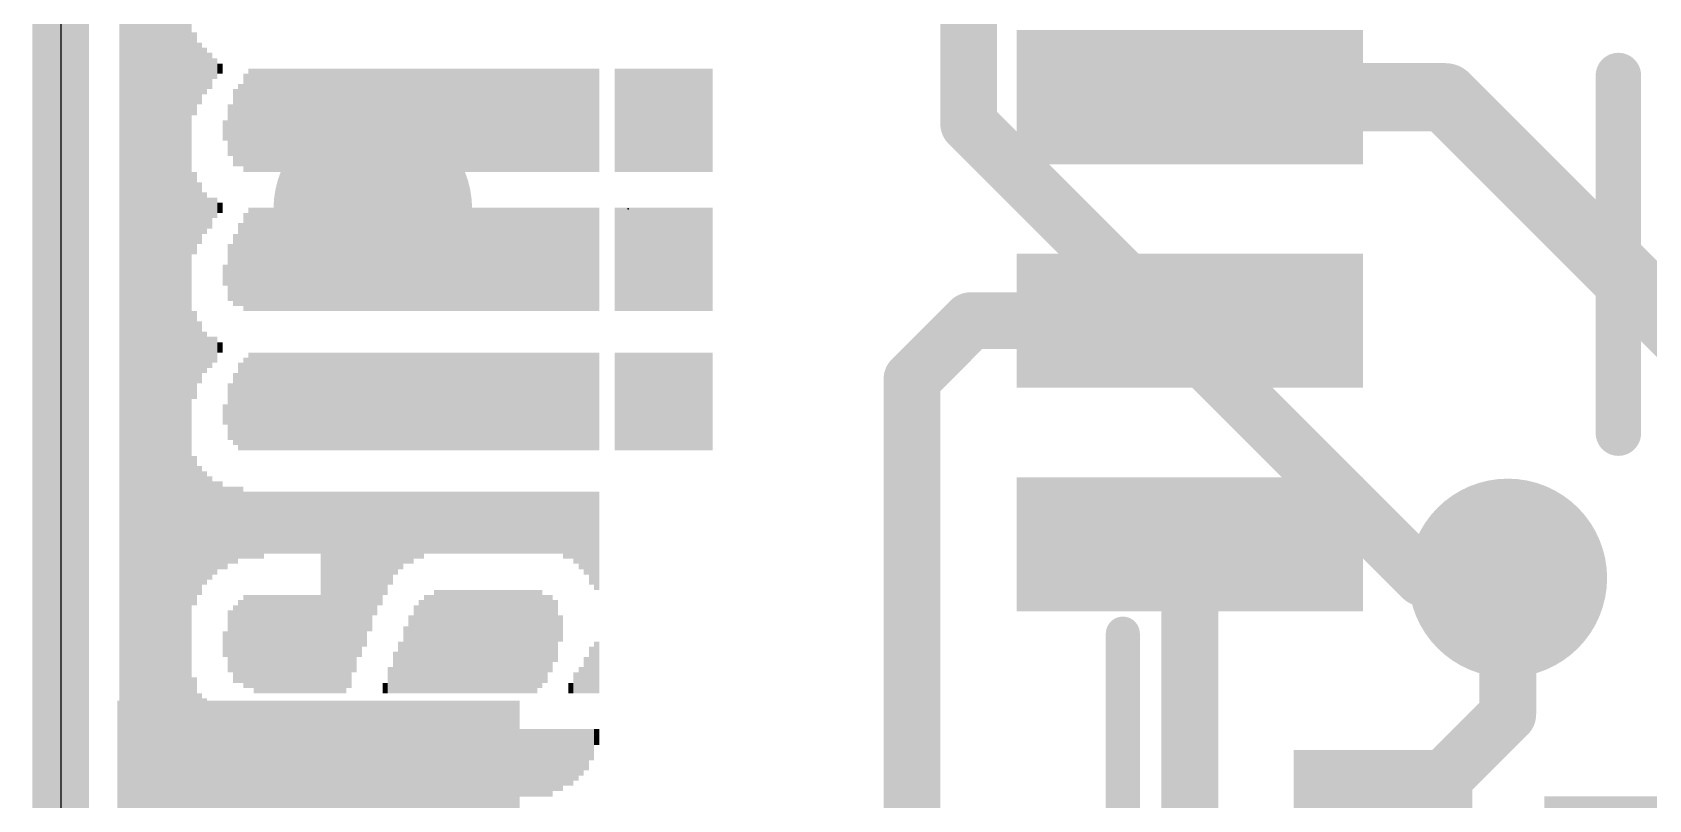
# Model space of a CAD drawing. Extents: x -0.1 to 35.7, y -1.6 to 50.9.
# Drawn here: x -0.13 to 7.11, y 6.25 to 9.68 of the extents above; entities that cross this region are included whole.
import ezdxf

# ---------------------------------------------------------------- set-up
doc = ezdxf.new("R2010")
doc.units = 0
for name, color, linetype in [('1', 12, 'CONTINUOUS'), ('16', 5, 'CONTINUOUS'), ('18', 110, 'CONTINUOUS'), ('20', 53, 'CONTINUOUS'), ('21', 40, 'CONTINUOUS'), ('22', 6, 'CONTINUOUS'), ('23', 40, 'CONTINUOUS')]:
    doc.layers.add(name, color=color, linetype=linetype)

# ---------------------------------------------------------------- blocks, each defined once
blk = doc.blocks.new('RECT')
blk.add_solid([(-0.5, -0.5), (0.5, -0.5), (-0.5, 0.5), (0.5, 0.5)])
blk = doc.blocks.new('ROUNDV')
at = {"const_width": 0.5}
blk.add_lwpolyline([(0, -0.25, 1), (0, 0.25, 1), (0, -0.25)], format="xyb", dxfattribs=at)

msp = doc.modelspace()

# ---------------------------------------------------------------- linework, layer by layer
at = {"layer": '1'}
for points, const_width in [([(0, 0), (0, 50.8)], 0.254), ([(5.054, 9.39), (6.197, 9.39)], 0.3048), ([(7.672, 7.915), (6.197, 9.39)], 0.3048), ([(4.072, 8.39), (3.81, 8.128)], 0.254), ([(5.054, 8.39), (4.072, 8.39)], 0.254), ([(3.81, 8.128), (3.81, 4.572)], 0.254), ([(5.054, 7.39), (5.054, 4.09)], 0.254), ([(6.477, 7.239), (6.477, 6.629)], 0.254), ([(6.477, 6.629), (5.918, 6.07)], 0.254)]:
    msp.add_lwpolyline(points, dxfattribs=dict(at, const_width=const_width))
for points, const_width in [([(5.054, 9.4662, 1), (5.054, 9.3138)], 0.1524), ([(6.2509, 9.4439, 1), (6.1431, 9.3361)], 0.1524), ([(6.197, 9.3138, 1), (6.197, 9.4662)], 0.1524), ([(4.072, 8.4535, 1), (4.072, 8.3265)], 0.127), ([(4.1169, 8.3451, 1), (4.0271, 8.4349)], 0.127), ([(5.054, 8.3265, 1), (5.054, 8.4535)], 0.127), ([(3.8735, 8.128, 1), (3.7465, 8.128)], 0.127), ([(3.7651, 8.1729, 1), (3.8549, 8.0831)], 0.127), ([(5.1175, 7.39, 1), (4.9905, 7.39)], 0.127), ([(6.5405, 7.239, 1), (6.4135, 7.239)], 0.127), ([(6.5219, 6.5841, 1), (6.4321, 6.6739)], 0.127), ([(6.4135, 6.629, 1), (6.5405, 6.629)], 0.127)]:
    msp.add_lwpolyline(points, format="xyb", dxfattribs=dict(at, const_width=const_width))
at = {"layer": '16', "const_width": 0.254}
for points in [[(0, 0), (0, 50.8)], [(4.064, 11.684), (4.064, 9.271)], [(4.064, 9.271), (6.096, 7.239)], [(6.096, 7.239), (6.477, 7.239)]]:
    msp.add_lwpolyline(points, dxfattribs=at)
at = {"layer": '16', "const_width": 0.127}
for points in [[(4.1089, 9.3159, 1), (4.0191, 9.2261)], [(4.0005, 9.271, 1), (4.1275, 9.271)], [(6.096, 7.3025, 1), (6.096, 7.1755)], [(6.0511, 7.1941, 1), (6.1409, 7.2839)], [(6.477, 7.1755, 1), (6.477, 7.3025)]]:
    msp.add_lwpolyline(points, format="xyb", dxfattribs=at)
at = {"layer": '20'}
msp.add_line((0, 50.8), (0, 2.54), dxfattribs=at)
at = {"layer": '21'}
for points, const_width in [([(0.454, 10.99), (0.454, 6.79)], 0.1524), ([(6.972, 9.487), (6.972, 7.887)], 0.2032), ([(4.754, 6.99), (4.754, 5.79)], 0.1524)]:
    msp.add_lwpolyline(points, dxfattribs=dict(at, const_width=const_width))
for points, const_width in [([(7.0228, 9.487, 1), (6.9212, 9.487)], 0.1016), ([(6.9212, 7.887, 1), (7.0228, 7.887)], 0.1016), ([(4.7921, 6.99, 1), (4.7159, 6.99)], 0.0762), ([(0.4159, 6.79, 1), (0.4921, 6.79)], 0.0762)]:
    msp.add_lwpolyline(points, format="xyb", dxfattribs=dict(at, const_width=const_width))
at = {"layer": '23'}
msp.add_point((2.54, 8.89), dxfattribs=at)

# ---------------------------------------------------------------- block references
at = {"layer": '1'}
for p, xscale, yscale in [((5.054, 9.39), 1.55, 0.6), ((5.054, 8.39), 1.55, 0.6), ((5.054, 7.39), 1.55, 0.6), ((1.154, 6.09), 1.8, 1.2), ((7.291, 5.512), 1.3, 1.5)]:
    msp.add_blockref('RECT', p, dxfattribs=dict(at, xscale=xscale, yscale=yscale))
at = {"layer": '1', "xscale": 0.8, "yscale": 0.8, "rotation": 180}
msp.add_blockref('RECT', (5.918, 6.07), dxfattribs=at)
at = {"layer": '18', "xscale": 0.889, "yscale": 0.889}
for p in [(1.397, 8.89), (1.397, 8.89), (6.477, 7.239), (6.477, 7.239)]:
    msp.add_blockref('ROUNDV', p, dxfattribs=at)
at = {"layer": '22', "rotation": 270}
for p, xscale, yscale in [((0.2747, 9.1366), 5.2883, 0.0231), ((0.2978, 9.1023), 5.3569, 0.0231), ((0.3209, 9.0794), 5.4026, 0.0231), ((0.344, 9.068), 5.4254, 0.0231), ((0.367, 9.0566), 5.4483, 0.0229), ((0.39, 9.0451), 5.4712, 0.0231), ((0.4131, 9.0451), 5.4712, 0.0231), ((0.4362, 9.0337), 5.494, 0.0231), ((0.4593, 9.0337), 5.494, 0.0231), ((0.4824, 9.021), 5.5194, 0.0231), ((0.5056, 9.021), 5.5194, 0.0231), ((0.5287, 9.021), 5.5194, 0.0231), ((0.5518, 9.021), 5.5194, 0.0231), ((0.5749, 9.021), 5.5194, 0.0231), ((0.598, 9.4947), 0.3708, 0.0231), ((0.621, 9.496), 0.2769, 0.0229), ((0.644, 9.5074), 0.2083, 0.0231), ((0.6671, 9.5074), 0.1626, 0.0231), ((0.6902, 9.5176), 0.0914, 0.0231), ((0.7133, 9.5176), 0.0457, 0.0231), ((0.8289, 9.275), 0.4394, 0.0231), ((0.852, 9.2864), 0.4623, 0.0231), ((0.875, 9.2864), 0.4623, 0.0229), ((0.898, 9.2864), 0.4623, 0.0231), ((0.9211, 9.2864), 0.4623, 0.0231), ((0.9442, 9.2864), 0.4623, 0.0231), ((0.9673, 9.2864), 0.4623, 0.0231), ((0.9904, 9.2864), 0.4623, 0.0231), ((1.0136, 9.2864), 0.4623, 0.0231), ((1.0367, 9.2864), 0.4623, 0.0231), ((1.0598, 9.2864), 0.4623, 0.0231), ((1.0829, 9.2864), 0.4623, 0.0231), ((1.106, 9.2864), 0.4623, 0.0231), ((1.129, 9.2864), 0.4623, 0.0229), ((1.152, 9.2864), 0.4623, 0.0231), ((1.1751, 9.2864), 0.4623, 0.0231), ((1.1982, 9.2864), 0.4623, 0.0231), ((1.2213, 9.2864), 0.4623, 0.0231), ((1.2444, 9.2864), 0.4623, 0.0231), ((1.2676, 9.2864), 0.4623, 0.0231), ((1.2907, 9.2864), 0.4623, 0.0231), ((1.3138, 9.2864), 0.4623, 0.0231), ((1.3369, 9.2864), 0.4623, 0.0231), ((1.36, 9.2864), 0.4623, 0.0231), ((1.383, 9.2864), 0.4623, 0.0229), ((1.406, 9.2864), 0.4623, 0.0231), ((1.4291, 9.2864), 0.4623, 0.0231), ((1.4522, 9.2864), 0.4623, 0.0231), ((1.4753, 9.2864), 0.4623, 0.0231), ((1.4984, 9.2864), 0.4623, 0.0231), ((1.5216, 9.2864), 0.4623, 0.0231), ((1.5447, 9.2864), 0.4623, 0.0231), ((1.5678, 9.2864), 0.4623, 0.0231), ((1.5909, 9.2864), 0.4623, 0.0231), ((1.614, 9.2864), 0.4623, 0.0231), ((1.637, 9.2864), 0.4623, 0.0229), ((1.66, 9.2864), 0.4623, 0.0231), ((1.6831, 9.2864), 0.4623, 0.0231), ((1.7062, 9.2864), 0.4623, 0.0231), ((1.7293, 9.2864), 0.4623, 0.0231), ((1.7524, 9.2864), 0.4623, 0.0231), ((1.7756, 9.2864), 0.4623, 0.0231), ((1.7987, 9.2864), 0.4623, 0.0231), ((1.8218, 9.2864), 0.4623, 0.0231), ((1.8449, 9.2864), 0.4623, 0.0231), ((1.868, 9.2864), 0.4623, 0.0231), ((1.891, 9.2864), 0.4623, 0.0229), ((1.914, 9.2864), 0.4623, 0.0231), ((1.9371, 9.2864), 0.4623, 0.0231), ((1.9602, 9.2864), 0.4623, 0.0231), ((1.9833, 9.2864), 0.4623, 0.0231), ((2.0064, 9.2864), 0.4623, 0.0231), ((2.0296, 9.2864), 0.4623, 0.0231), ((2.0527, 9.2864), 0.4623, 0.0231), ((2.0758, 9.2864), 0.4623, 0.0231), ((2.0989, 9.2864), 0.4623, 0.0231), ((2.122, 9.2864), 0.4623, 0.0231), ((2.145, 9.2864), 0.4623, 0.0229), ((2.168, 9.2864), 0.4623, 0.0231), ((2.1911, 9.2864), 0.4623, 0.0231), ((2.2142, 9.2864), 0.4623, 0.0231), ((2.2373, 9.2864), 0.4623, 0.0231), ((2.2604, 9.2864), 0.4623, 0.0231), ((2.2836, 9.2864), 0.4623, 0.0231), ((2.3067, 9.2864), 0.4623, 0.0231), ((2.3298, 9.2864), 0.4623, 0.0231), ((2.3529, 9.2864), 0.4623, 0.0231), ((2.376, 9.2864), 0.4623, 0.0231), ((2.399, 9.2864), 0.4623, 0.0229), ((2.4913, 9.2864), 0.4623, 0.0231), ((2.5144, 9.2864), 0.4623, 0.0231), ((2.5376, 9.2864), 0.4623, 0.0231), ((2.5607, 9.2864), 0.4623, 0.0231), ((2.5838, 9.2864), 0.4623, 0.0231), ((2.6069, 9.2864), 0.4623, 0.0231), ((2.63, 9.2864), 0.4623, 0.0231), ((2.653, 9.2864), 0.4623, 0.0229), ((2.676, 9.2864), 0.4623, 0.0231), ((2.6991, 9.2864), 0.4623, 0.0231), ((2.7222, 9.2864), 0.4623, 0.0231), ((2.7453, 9.2864), 0.4623, 0.0231), ((2.7684, 9.2864), 0.4623, 0.0231), ((2.7916, 9.2864), 0.4623, 0.0231), ((2.8147, 9.2864), 0.4623, 0.0231), ((2.8378, 9.2864), 0.4623, 0.0231), ((2.8609, 9.2864), 0.4623, 0.0231), ((2.884, 9.2864), 0.4623, 0.0231), ((2.907, 9.2864), 0.4623, 0.0229), ((0.7827, 9.2534), 0.3454, 0.0231), ((0.8058, 9.2649), 0.3683, 0.0231), ((0.7596, 9.242), 0.2311, 0.0231), ((0.7364, 9.2407), 0.0914, 0.0231), ((0.598, 8.8712), 0.3683, 0.0231), ((0.621, 8.8712), 0.2769, 0.0229), ((0.644, 8.8712), 0.1854, 0.0231), ((0.6671, 8.8712), 0.1397, 0.0231), ((0.6902, 8.8953), 0.0914, 0.0231), ((0.7133, 8.8953), 0.0457, 0.0231), ((0.8058, 8.6413), 0.3708, 0.0231), ((0.8289, 8.6527), 0.4394, 0.0231), ((0.852, 8.6641), 0.4623, 0.0231), ((0.875, 8.6641), 0.4623, 0.0229), ((0.898, 8.6641), 0.4623, 0.0231), ((0.9211, 8.6641), 0.4623, 0.0231), ((0.9442, 8.6641), 0.4623, 0.0231), ((0.9673, 8.6641), 0.4623, 0.0231), ((0.9904, 8.6641), 0.4623, 0.0231), ((1.0136, 8.6641), 0.4623, 0.0231), ((1.0367, 8.6641), 0.4623, 0.0231), ((1.0598, 8.6641), 0.4623, 0.0231), ((1.0829, 8.6641), 0.4623, 0.0231), ((1.106, 8.6641), 0.4623, 0.0231), ((1.129, 8.6641), 0.4623, 0.0229), ((1.152, 8.6641), 0.4623, 0.0231), ((1.1751, 8.6641), 0.4623, 0.0231), ((1.1982, 8.6641), 0.4623, 0.0231), ((1.2213, 8.6641), 0.4623, 0.0231), ((1.2444, 8.6641), 0.4623, 0.0231), ((1.2676, 8.6641), 0.4623, 0.0231), ((1.2907, 8.6641), 0.4623, 0.0231), ((1.3138, 8.6641), 0.4623, 0.0231), ((1.3369, 8.6641), 0.4623, 0.0231), ((1.36, 8.6641), 0.4623, 0.0231), ((1.383, 8.6641), 0.4623, 0.0229), ((1.406, 8.6641), 0.4623, 0.0231), ((1.4291, 8.6641), 0.4623, 0.0231), ((1.4522, 8.6641), 0.4623, 0.0231), ((1.4753, 8.6641), 0.4623, 0.0231), ((1.4984, 8.6641), 0.4623, 0.0231), ((1.5216, 8.6641), 0.4623, 0.0231), ((1.5447, 8.6641), 0.4623, 0.0231), ((1.5678, 8.6641), 0.4623, 0.0231), ((1.5909, 8.6641), 0.4623, 0.0231), ((1.614, 8.6641), 0.4623, 0.0231), ((1.637, 8.6641), 0.4623, 0.0229), ((1.66, 8.6641), 0.4623, 0.0231), ((1.6831, 8.6641), 0.4623, 0.0231), ((1.7062, 8.6641), 0.4623, 0.0231), ((1.7293, 8.6641), 0.4623, 0.0231), ((1.7524, 8.6641), 0.4623, 0.0231), ((1.7756, 8.6641), 0.4623, 0.0231), ((1.7987, 8.6641), 0.4623, 0.0231), ((1.8218, 8.6641), 0.4623, 0.0231), ((1.8449, 8.6641), 0.4623, 0.0231), ((1.868, 8.6641), 0.4623, 0.0231), ((1.891, 8.6641), 0.4623, 0.0229), ((1.914, 8.6641), 0.4623, 0.0231), ((1.9371, 8.6641), 0.4623, 0.0231), ((1.9602, 8.6641), 0.4623, 0.0231), ((1.9833, 8.6641), 0.4623, 0.0231), ((2.0064, 8.6641), 0.4623, 0.0231), ((2.0296, 8.6641), 0.4623, 0.0231), ((2.0527, 8.6641), 0.4623, 0.0231), ((2.0758, 8.6641), 0.4623, 0.0231), ((2.0989, 8.6641), 0.4623, 0.0231), ((2.122, 8.6641), 0.4623, 0.0231), ((2.145, 8.6641), 0.4623, 0.0229), ((2.168, 8.6641), 0.4623, 0.0231), ((2.1911, 8.6641), 0.4623, 0.0231), ((2.2142, 8.6641), 0.4623, 0.0231), ((2.2373, 8.6641), 0.4623, 0.0231), ((2.2604, 8.6641), 0.4623, 0.0231), ((2.2836, 8.6641), 0.4623, 0.0231), ((2.3067, 8.6641), 0.4623, 0.0231), ((2.3298, 8.6641), 0.4623, 0.0231), ((2.3529, 8.6641), 0.4623, 0.0231), ((2.376, 8.6641), 0.4623, 0.0231), ((2.399, 8.6641), 0.4623, 0.0229), ((2.4913, 8.6641), 0.4623, 0.0231), ((2.5144, 8.6641), 0.4623, 0.0231), ((2.5376, 8.6641), 0.4623, 0.0231), ((2.5607, 8.6641), 0.4623, 0.0231), ((2.5838, 8.6641), 0.4623, 0.0231), ((2.6069, 8.6641), 0.4623, 0.0231), ((2.63, 8.6641), 0.4623, 0.0231), ((2.653, 8.6641), 0.4623, 0.0229), ((2.676, 8.6641), 0.4623, 0.0231), ((2.6991, 8.6641), 0.4623, 0.0231), ((2.7222, 8.6641), 0.4623, 0.0231), ((2.7453, 8.6641), 0.4623, 0.0231), ((2.7684, 8.6641), 0.4623, 0.0231), ((2.7916, 8.6641), 0.4623, 0.0231), ((2.8147, 8.6641), 0.4623, 0.0231), ((2.8378, 8.6641), 0.4623, 0.0231), ((2.8609, 8.6641), 0.4623, 0.0231), ((2.884, 8.6641), 0.4623, 0.0231), ((2.907, 8.6641), 0.4623, 0.0229), ((0.7827, 8.6172), 0.3226, 0.0231), ((0.7596, 8.6057), 0.254, 0.0231), ((0.7364, 8.5943), 0.094, 0.0231), ((0.598, 8.2362), 0.3937, 0.0231), ((0.621, 8.2489), 0.2769, 0.0229), ((0.644, 8.2489), 0.1854, 0.0231), ((0.6671, 8.2489), 0.1397, 0.0231), ((0.6902, 8.2603), 0.1168, 0.0231), ((0.7133, 8.2704), 0.0457, 0.0231), ((0.852, 8.0291), 0.4369, 0.0231), ((0.875, 8.0291), 0.4369, 0.0229), ((0.898, 8.0291), 0.4369, 0.0231), ((0.9211, 8.0291), 0.4369, 0.0231), ((0.9442, 8.0291), 0.4369, 0.0231), ((0.9673, 8.0291), 0.4369, 0.0231), ((0.9904, 8.0291), 0.4369, 0.0231), ((1.0136, 8.0291), 0.4369, 0.0231), ((1.0367, 8.0291), 0.4369, 0.0231), ((1.0598, 8.0291), 0.4369, 0.0231), ((1.0829, 8.0291), 0.4369, 0.0231), ((1.106, 8.0291), 0.4369, 0.0231), ((1.129, 8.0291), 0.4369, 0.0229), ((1.152, 8.0291), 0.4369, 0.0231), ((1.1751, 8.0291), 0.4369, 0.0231), ((1.1982, 8.0291), 0.4369, 0.0231), ((1.2213, 8.0291), 0.4369, 0.0231), ((1.2444, 8.0291), 0.4369, 0.0231), ((1.2676, 8.0291), 0.4369, 0.0231), ((1.2907, 8.0291), 0.4369, 0.0231), ((1.3138, 8.0291), 0.4369, 0.0231), ((1.3369, 8.0291), 0.4369, 0.0231), ((1.36, 8.0291), 0.4369, 0.0231), ((1.383, 8.0291), 0.4369, 0.0229), ((1.406, 8.0291), 0.4369, 0.0231), ((1.4291, 8.0291), 0.4369, 0.0231), ((1.4522, 8.0291), 0.4369, 0.0231), ((1.4753, 8.0291), 0.4369, 0.0231), ((1.4984, 8.0291), 0.4369, 0.0231), ((1.5216, 8.0291), 0.4369, 0.0231), ((1.5447, 8.0291), 0.4369, 0.0231), ((1.5678, 8.0291), 0.4369, 0.0231), ((1.5909, 8.0291), 0.4369, 0.0231), ((1.614, 8.0291), 0.4369, 0.0231), ((1.637, 8.0291), 0.4369, 0.0229), ((1.66, 8.0291), 0.4369, 0.0231), ((1.6831, 8.0291), 0.4369, 0.0231), ((1.7062, 8.0291), 0.4369, 0.0231), ((1.7293, 8.0291), 0.4369, 0.0231), ((1.7524, 8.0291), 0.4369, 0.0231), ((1.7756, 8.0291), 0.4369, 0.0231), ((1.7987, 8.0291), 0.4369, 0.0231), ((1.8218, 8.0291), 0.4369, 0.0231), ((1.8449, 8.0291), 0.4369, 0.0231), ((1.868, 8.0291), 0.4369, 0.0231), ((1.891, 8.0291), 0.4369, 0.0229), ((1.914, 8.0291), 0.4369, 0.0231), ((1.9371, 8.0291), 0.4369, 0.0231), ((1.9602, 8.0291), 0.4369, 0.0231), ((1.9833, 8.0291), 0.4369, 0.0231), ((2.0064, 8.0291), 0.4369, 0.0231), ((2.0296, 8.0291), 0.4369, 0.0231), ((2.0527, 8.0291), 0.4369, 0.0231), ((2.0758, 8.0291), 0.4369, 0.0231), ((2.0989, 8.0291), 0.4369, 0.0231), ((2.122, 8.0291), 0.4369, 0.0231), ((2.145, 8.0291), 0.4369, 0.0229), ((2.168, 8.0291), 0.4369, 0.0231), ((2.1911, 8.0291), 0.4369, 0.0231), ((2.2142, 8.0291), 0.4369, 0.0231), ((2.2373, 8.0291), 0.4369, 0.0231), ((2.2604, 8.0291), 0.4369, 0.0231), ((2.2836, 8.0291), 0.4369, 0.0231), ((2.3067, 8.0291), 0.4369, 0.0231), ((2.3298, 8.0291), 0.4369, 0.0231), ((2.3529, 8.0291), 0.4369, 0.0231), ((2.376, 8.0291), 0.4369, 0.0231), ((2.399, 8.0291), 0.4369, 0.0229), ((2.4913, 8.0291), 0.4369, 0.0231), ((2.5144, 8.0291), 0.4369, 0.0231), ((2.5376, 8.0291), 0.4369, 0.0231), ((2.5607, 8.0291), 0.4369, 0.0231), ((2.5838, 8.0291), 0.4369, 0.0231), ((2.6069, 8.0291), 0.4369, 0.0231), ((2.63, 8.0291), 0.4369, 0.0231), ((2.653, 8.0291), 0.4369, 0.0229), ((2.676, 8.0291), 0.4369, 0.0231), ((2.6991, 8.0291), 0.4369, 0.0231), ((2.7222, 8.0291), 0.4369, 0.0231), ((2.7453, 8.0291), 0.4369, 0.0231), ((2.7684, 8.0291), 0.4369, 0.0231), ((2.7916, 8.0291), 0.4369, 0.0231), ((2.8147, 8.0291), 0.4369, 0.0231), ((2.8378, 8.0291), 0.4369, 0.0231), ((2.8609, 8.0291), 0.4369, 0.0231), ((2.884, 8.0291), 0.4369, 0.0231), ((2.907, 8.0291), 0.4369, 0.0229), ((0.8058, 8.0063), 0.3912, 0.0231), ((0.8289, 8.0177), 0.414, 0.0231), ((0.7596, 7.9834), 0.254, 0.0231), ((0.7827, 7.9949), 0.3226, 0.0231), ((0.7364, 7.9707), 0.0914, 0.0231), ((0.598, 7.4513), 0.668, 0.0231), ((0.621, 7.4513), 0.5766, 0.0229), ((0.644, 7.4627), 0.508, 0.0231), ((0.6671, 7.4627), 0.4623, 0.0231), ((0.6902, 7.4627), 0.4166, 0.0231), ((0.7133, 7.4742), 0.3937, 0.0231), ((0.7364, 7.4627), 0.3708, 0.0231), ((0.7596, 7.4754), 0.3454, 0.0231), ((0.7827, 7.4754), 0.3454, 0.0231), ((0.8058, 7.4869), 0.3226, 0.0231), ((0.8289, 7.4754), 0.2997, 0.0231), ((0.852, 7.4754), 0.2997, 0.0231), ((0.875, 7.4754), 0.2997, 0.0229), ((0.898, 7.4754), 0.2997, 0.0231), ((0.9211, 7.4869), 0.2769, 0.0231), ((0.9442, 7.4869), 0.2769, 0.0231), ((0.9673, 7.4869), 0.2769, 0.0231), ((0.9904, 7.4869), 0.2769, 0.0231), ((1.0136, 7.4869), 0.2769, 0.0231), ((1.0367, 7.4869), 0.2769, 0.0231), ((1.0598, 7.4869), 0.2769, 0.0231), ((1.0829, 7.4869), 0.2769, 0.0231), ((1.106, 7.4869), 0.2769, 0.0231), ((1.129, 7.4869), 0.2769, 0.0229), ((1.152, 7.4869), 0.2769, 0.0231), ((1.1751, 7.1744), 0.9017, 0.0231), ((1.1982, 7.1744), 0.9017, 0.0231), ((1.2213, 7.1744), 0.9017, 0.0231), ((1.2444, 7.1744), 0.9017, 0.0231), ((1.2676, 7.1744), 0.9017, 0.0231), ((1.2907, 7.1859), 0.8788, 0.0231), ((1.3138, 7.2214), 0.8077, 0.0231), ((1.3369, 7.2557), 0.7391, 0.0231), ((1.36, 7.2786), 0.6934, 0.0231), ((1.383, 7.3129), 0.6248, 0.0229), ((1.406, 7.3484), 0.5537, 0.0231), ((1.4291, 7.3713), 0.508, 0.0231), ((1.4522, 7.3941), 0.4623, 0.0231), ((1.4753, 7.417), 0.4166, 0.0231), ((1.4984, 7.4399), 0.3708, 0.0231), ((1.5216, 7.4513), 0.348, 0.0231), ((1.5447, 7.464), 0.3226, 0.0231), ((1.5678, 7.464), 0.3226, 0.0231), ((1.5909, 7.4754), 0.2997, 0.0231), ((1.614, 7.4754), 0.2997, 0.0231), ((1.637, 7.4869), 0.2769, 0.0229), ((1.66, 7.4869), 0.2769, 0.0231), ((1.6831, 7.4869), 0.2769, 0.0231), ((1.7062, 7.4869), 0.2769, 0.0231), ((1.7293, 7.4869), 0.2769, 0.0231), ((1.7524, 7.4869), 0.2769, 0.0231), ((1.7756, 7.4869), 0.2769, 0.0231), ((1.7987, 7.4869), 0.2769, 0.0231), ((1.8218, 7.4869), 0.2769, 0.0231), ((1.8449, 7.4869), 0.2769, 0.0231), ((1.868, 7.4869), 0.2769, 0.0231), ((1.891, 7.4869), 0.2769, 0.0229), ((1.914, 7.4869), 0.2769, 0.0231), ((1.9371, 7.4869), 0.2769, 0.0231), ((1.9602, 7.4869), 0.2769, 0.0231), ((1.9833, 7.4869), 0.2769, 0.0231), ((2.0064, 7.4869), 0.2769, 0.0231), ((2.0296, 7.4869), 0.2769, 0.0231), ((2.0527, 7.4869), 0.2769, 0.0231), ((2.0758, 7.4869), 0.2769, 0.0231), ((2.0989, 7.4869), 0.2769, 0.0231), ((2.122, 7.4869), 0.2769, 0.0231), ((2.145, 7.4869), 0.2769, 0.0229), ((2.168, 7.4869), 0.2769, 0.0231), ((2.1911, 7.4869), 0.2769, 0.0231), ((2.2142, 7.4869), 0.2769, 0.0231), ((2.2373, 7.4869), 0.2769, 0.0231), ((2.2604, 7.4754), 0.2997, 0.0231), ((2.2836, 7.4754), 0.2997, 0.0231), ((2.3067, 7.464), 0.3226, 0.0231), ((2.3298, 7.4513), 0.348, 0.0231), ((2.3529, 7.4399), 0.3708, 0.0231), ((2.376, 7.417), 0.4166, 0.0231), ((2.399, 7.4056), 0.4394, 0.0229), ((0.8289, 6.9547), 0.4166, 0.0231), ((0.852, 6.9547), 0.4166, 0.0231), ((0.875, 6.9433), 0.4394, 0.0229), ((0.898, 6.9433), 0.4394, 0.0231), ((0.9211, 6.9433), 0.4394, 0.0231), ((0.9442, 6.9433), 0.4394, 0.0231), ((0.9673, 6.9433), 0.4394, 0.0231), ((0.9904, 6.9433), 0.4394, 0.0231), ((1.0136, 6.9433), 0.4394, 0.0231), ((1.0367, 6.9433), 0.4394, 0.0231), ((1.0598, 6.9433), 0.4394, 0.0231), ((1.0829, 6.9433), 0.4394, 0.0231), ((1.106, 6.9433), 0.4394, 0.0231), ((1.129, 6.9433), 0.4394, 0.0229), ((1.152, 6.9433), 0.4394, 0.0231), ((1.637, 6.9433), 0.4394, 0.0229), ((1.66, 6.9433), 0.4394, 0.0231), ((1.6831, 6.9547), 0.4623, 0.0231), ((1.7062, 6.9547), 0.4623, 0.0231), ((1.7293, 6.9547), 0.4623, 0.0231), ((1.7524, 6.9547), 0.4623, 0.0231), ((1.7756, 6.9547), 0.4623, 0.0231), ((1.7987, 6.9547), 0.4623, 0.0231), ((1.8218, 6.9547), 0.4623, 0.0231), ((1.8449, 6.9547), 0.4623, 0.0231), ((1.868, 6.9547), 0.4623, 0.0231), ((1.891, 6.9547), 0.4623, 0.0229), ((1.914, 6.9547), 0.4623, 0.0231), ((1.9371, 6.9547), 0.4623, 0.0231), ((1.9602, 6.9547), 0.4623, 0.0231), ((1.9833, 6.9547), 0.4623, 0.0231), ((2.0064, 6.9547), 0.4623, 0.0231), ((2.0296, 6.9547), 0.4623, 0.0231), ((2.0527, 6.9547), 0.4623, 0.0231), ((2.0758, 6.9547), 0.4623, 0.0231), ((2.0989, 6.9547), 0.4623, 0.0231), ((2.122, 6.9547), 0.4623, 0.0231), ((2.145, 6.9662), 0.4394, 0.0229), ((2.168, 6.9662), 0.3937, 0.0231), ((2.1911, 6.9903), 0.3454, 0.0231), ((0.7596, 6.956), 0.2769, 0.0231), ((0.7827, 6.9433), 0.348, 0.0231), ((0.8058, 6.9547), 0.3708, 0.0231), ((1.5909, 6.9204), 0.3937, 0.0231), ((1.614, 6.9319), 0.4166, 0.0231), ((2.2142, 7.0017), 0.2769, 0.0231), ((1.5447, 6.8734), 0.2997, 0.0231), ((1.5678, 6.8976), 0.348, 0.0231), ((2.2373, 7.0131), 0.1168, 0.0231), ((0.7364, 6.9433), 0.1143, 0.0231), ((1.5216, 6.8392), 0.2311, 0.0231), ((2.399, 6.8392), 0.2311, 0.0229), ((1.4984, 6.8163), 0.1854, 0.0231), ((2.3529, 6.8049), 0.1626, 0.0231), ((2.376, 6.8277), 0.2083, 0.0231), ((1.4753, 6.782), 0.1168, 0.0231), ((2.3067, 6.7706), 0.094, 0.0231), ((2.3298, 6.782), 0.1168, 0.0231), ((0.598, 6.528), 0.5334, 0.0231), ((1.4522, 6.7464), 0.0457, 0.0231), ((2.2836, 6.7464), 0.0457, 0.0231), ((0.621, 6.4924), 0.4623, 0.0229), ((0.644, 6.481), 0.4394, 0.0231), ((0.6671, 6.4582), 0.3937, 0.0231), ((0.6902, 6.4467), 0.3708, 0.0231), ((0.7133, 6.4467), 0.3708, 0.0231), ((0.7364, 6.4353), 0.348, 0.0231), ((0.7596, 6.4353), 0.348, 0.0231), ((0.7827, 6.4239), 0.3251, 0.0231), ((0.8058, 6.4239), 0.3251, 0.0231), ((0.8289, 6.4239), 0.3251, 0.0231), ((0.852, 6.4124), 0.3023, 0.0231), ((0.875, 6.4124), 0.3023, 0.0229), ((0.898, 6.4124), 0.3023, 0.0231), ((0.9211, 6.4124), 0.3023, 0.0231), ((0.9442, 6.4124), 0.3023, 0.0231), ((0.9673, 6.4124), 0.3023, 0.0231), ((0.9904, 6.4124), 0.3023, 0.0231), ((1.0136, 6.4124), 0.3023, 0.0231), ((1.0367, 6.4124), 0.3023, 0.0231), ((1.0598, 6.4124), 0.3023, 0.0231), ((1.0829, 6.4124), 0.3023, 0.0231), ((1.106, 6.4124), 0.3023, 0.0231), ((1.129, 6.4124), 0.3023, 0.0229), ((1.152, 6.4124), 0.3023, 0.0231), ((1.1751, 6.4124), 0.3023, 0.0231), ((1.1982, 6.4124), 0.3023, 0.0231), ((1.2213, 6.4124), 0.3023, 0.0231), ((1.2444, 6.4124), 0.3023, 0.0231), ((1.2676, 6.4124), 0.3023, 0.0231), ((1.2907, 6.4124), 0.3023, 0.0231), ((1.3138, 6.4124), 0.3023, 0.0231), ((1.3369, 6.4124), 0.3023, 0.0231), ((1.36, 6.4124), 0.3023, 0.0231), ((1.383, 6.4124), 0.3023, 0.0229), ((1.406, 6.4124), 0.3023, 0.0231), ((1.4291, 6.4124), 0.3023, 0.0231), ((1.4522, 6.4124), 0.3023, 0.0231), ((1.4753, 6.4124), 0.3023, 0.0231), ((1.4984, 6.4124), 0.3023, 0.0231), ((1.5216, 6.4124), 0.3023, 0.0231), ((1.5447, 6.4124), 0.3023, 0.0231), ((1.5678, 6.4124), 0.3023, 0.0231), ((1.5909, 6.4124), 0.3023, 0.0231), ((1.614, 6.4124), 0.3023, 0.0231), ((1.637, 6.4124), 0.3023, 0.0229), ((1.66, 6.4124), 0.3023, 0.0231), ((1.6831, 6.4124), 0.3023, 0.0231), ((1.7062, 6.4124), 0.3023, 0.0231), ((1.7293, 6.4124), 0.3023, 0.0231), ((1.7524, 6.4124), 0.3023, 0.0231), ((1.7756, 6.4124), 0.3023, 0.0231), ((1.7987, 6.4124), 0.3023, 0.0231), ((1.8218, 6.4124), 0.3023, 0.0231), ((1.8449, 6.4124), 0.3023, 0.0231), ((1.868, 6.4124), 0.3023, 0.0231), ((1.891, 6.4124), 0.3023, 0.0229), ((1.914, 6.4124), 0.3023, 0.0231), ((1.9371, 6.4124), 0.3023, 0.0231), ((1.9602, 6.4124), 0.3023, 0.0231), ((1.9833, 6.4124), 0.3023, 0.0231), ((2.0064, 6.4124), 0.3023, 0.0231), ((2.0296, 6.4124), 0.3023, 0.0231), ((2.0527, 6.4124), 0.3023, 0.0231), ((2.0758, 6.4124), 0.3023, 0.0231), ((2.0989, 6.4124), 0.3023, 0.0231), ((2.122, 6.4124), 0.3023, 0.0231), ((2.145, 6.4124), 0.3023, 0.0229), ((2.168, 6.4124), 0.3023, 0.0231), ((2.1911, 6.4124), 0.3023, 0.0231), ((2.2142, 6.4251), 0.2769, 0.0231), ((2.2373, 6.4251), 0.2769, 0.0231), ((2.2604, 6.4366), 0.254, 0.0231), ((2.2836, 6.4366), 0.254, 0.0231), ((2.3067, 6.448), 0.2311, 0.0231), ((2.3298, 6.4594), 0.2083, 0.0231), ((2.3529, 6.4709), 0.1854, 0.0231), ((2.376, 6.4937), 0.1397, 0.0231), ((2.399, 6.528), 0.0711, 0.0229)]:
    msp.add_blockref('RECT', p, dxfattribs=dict(at, xscale=xscale, yscale=yscale))

doc.saveas('drawing.dxf')
